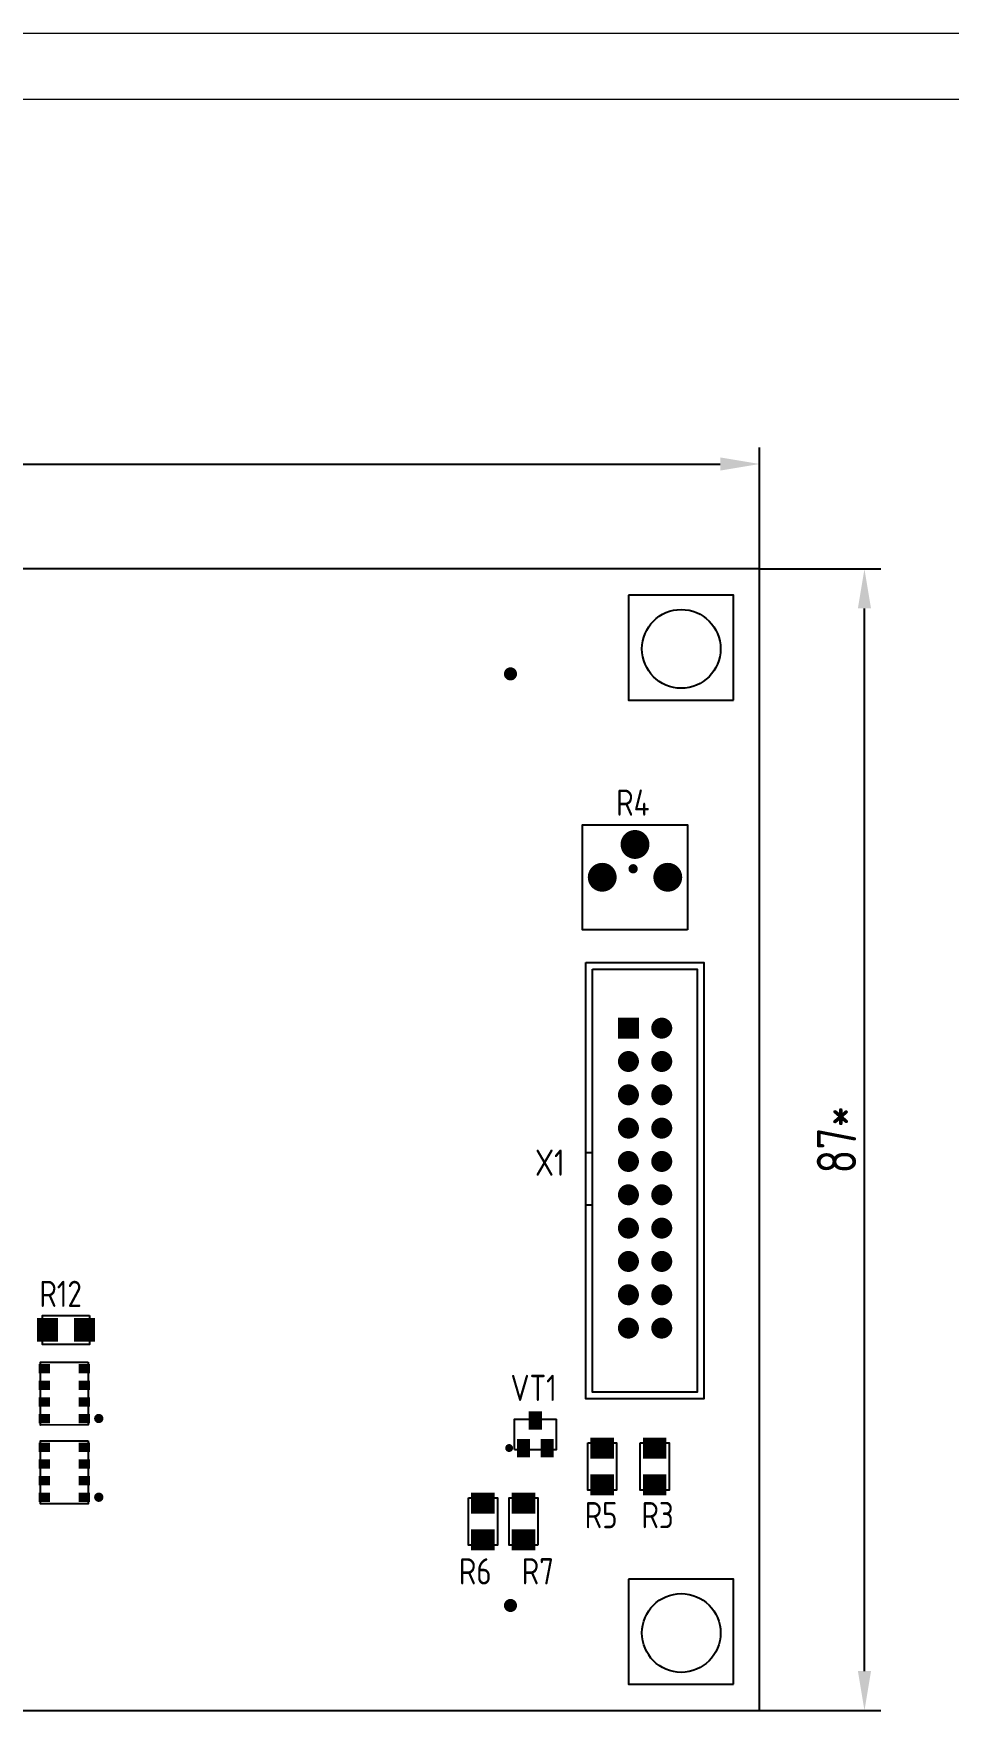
# Model space of a CAD drawing. Extents: x 24 to 880, y 1 to 306.
# Drawn here: x 158.6 to 228.4, y 177.1 to 304.9 of the extents above; entities that cross this region are included whole.
import ezdxf
from ezdxf.enums import TextEntityAlignment as Align

# ---------------------------------------------------------------- set-up
doc = ezdxf.new("R2010")
doc.units = 0
doc.header["$MEASUREMENT"] = 0
doc.layers.add('BOARD', color=7, linetype='Continuous')
doc.layers.add('TOP', color=7, linetype='Continuous')
doc.layers.add('РАЗМЕРЫ', color=3, linetype='Continuous', lineweight=0)
doc.layers.add('РАМКА', color=7, linetype='Continuous', lineweight=0)
doc.styles.add('ГОСТ 2.304', font='CS_Gost2304.shx')
doc.dimstyles.new('ГОСТ', dxfattribs={"dimscale": 0, "dimtxt": 3, "dimasz": 3, "dimexe": 1.25, "dimexo": 0, "dimtad": 1, "dimtoh": 1, "dimdec": 3, "dimtxsty": 'ГОСТ 2.304', "dimcen": 5, "dimadec": 3, "dimazin": 2, "dimtfac": 0.75, "dimtdec": 4, "dimtmove": 1, "dimatfit": 3, "dimfxl": 1, "dimtolj": 1, "dimarcsym": 0})

# ---------------------------------------------------------------- blocks, each defined once
blk = doc.blocks.new('РАМКА')
at = {"layer": 'РАМКА'}
for p, q in [((420, 297), (0, 297)), ((20, 292), (415, 292))]:
    blk.add_line(p, q, dxfattribs=at)
blk = doc.blocks.new('*D629')
at = {"layer": 'РАЗМЕРЫ', "color": 0, "lineweight": -2}
for p, q in [((213.97, 264.09), (223.22, 264.09)), ((221.97, 180.09), (221.97, 261.09)), ((213.97, 177.09), (223.22, 177.09))]:
    blk.add_line(p, q, dxfattribs=at)
at = {"layer": 'РАЗМЕРЫ', "color": 0}
for points in [[(222.47, 261.09), (221.47, 261.09), (221.97, 264.09)], [(221.47, 180.09), (222.47, 180.09), (221.97, 177.09)]]:
    blk.add_solid(points, dxfattribs=at)
at = {"layer": 'РАЗМЕРЫ', "color": 0, "linetype": 'Continuous', "insert": (219.84, 220.59), "char_height": 3, "attachment_point": 5, "rotation": 90, "style": 'ГОСТ 2.304'}
blk.add_mtext('\\A1;87*', dxfattribs=at)
blk = doc.blocks.new('*D631')
at = {"layer": 'РАЗМЕРЫ', "color": 0, "lineweight": -2}
for p, q in [((69.97, 261.59), (69.97, 273.34)), ((213.97, 260.59), (213.97, 273.34)), ((72.97, 272.09), (210.97, 272.09))]:
    blk.add_line(p, q, dxfattribs=at)
at = {"layer": 'РАЗМЕРЫ', "color": 0}
for points in [[(72.97, 272.59), (72.97, 271.59), (69.97, 272.09)], [(210.97, 271.59), (210.97, 272.59), (213.97, 272.09)]]:
    blk.add_solid(points, dxfattribs=at)
at = {"layer": 'РАЗМЕРЫ', "color": 0, "linetype": 'Continuous', "insert": (141.97, 274.22), "char_height": 3, "attachment_point": 5, "style": 'ГОСТ 2.304'}
blk.add_mtext('\\A1;144*', dxfattribs=at)

msp = doc.modelspace()

# ---------------------------------------------------------------- linework, layer by layer
at = {"layer": 'BOARD'}
msp.add_lwpolyline([(69.9689, 264.0945), (69.9689, 177.0945), (213.9689, 177.0945), (213.9689, 264.0945)], close=True, dxfattribs=at)
at = {"layer": 'TOP'}
for points in [[(211.9689, 254.0945), (211.9689, 262.0945), (203.9689, 262.0945)], [(203.9689, 262.0945), (203.9689, 254.0945), (211.9689, 254.0945)], [(201.2189, 219.5945), (200.7189, 219.5945)], [(201.2189, 215.5945), (200.7189, 215.5945)], [(195.2689, 196.9945), (198.4689, 196.9945), (198.4689, 199.2945)], [(195.2689, 196.9945), (195.2689, 199.2945), (198.4689, 199.2945)], [(211.9689, 179.0945), (211.9689, 187.0945), (203.9689, 187.0945)], [(203.9689, 187.0945), (203.9689, 179.0945), (211.9689, 179.0945)]]:
    msp.add_lwpolyline(points, dxfattribs=at)
at = {"layer": 'TOP', "const_width": 0.1}
for points in [[(194.5219, 256.0945, 1), (195.4219, 256.0945, 1)], [(203.4189, 243.0945, 1), (205.5189, 243.0945, 1)], [(200.9189, 240.5945, 1), (203.0189, 240.5945, 1)], [(204.3259, 240.9365, 1), (204.3259, 241.5445, 1)], [(205.9189, 240.5945, 1), (208.0189, 240.5945, 1)], [(205.7589, 229.0945, 1), (207.2589, 229.0945, 1)], [(203.2189, 226.5545, 1), (204.7189, 226.5545, 1)], [(205.7589, 226.5545, 1), (207.2589, 226.5545, 1)], [(203.2189, 224.0145, 1), (204.7189, 224.0145, 1)], [(205.7589, 224.0145, 1), (207.2589, 224.0145, 1)], [(203.2189, 221.4745, 1), (204.7189, 221.4745, 1)], [(205.7589, 221.4745, 1), (207.2589, 221.4745, 1)], [(203.2189, 218.9345, 1), (204.7189, 218.9345, 1)], [(205.7589, 218.9345, 1), (207.2589, 218.9345, 1)], [(203.2189, 216.3945, 1), (204.7189, 216.3945, 1)], [(205.7589, 216.3945, 1), (207.2589, 216.3945, 1)], [(203.2189, 213.8545, 1), (204.7189, 213.8545, 1)], [(205.7589, 213.8545, 1), (207.2589, 213.8545, 1)], [(203.2189, 211.3145, 1), (204.7189, 211.3145, 1)], [(205.7589, 211.3145, 1), (207.2589, 211.3145, 1)], [(203.2189, 208.7745, 1), (204.7189, 208.7745, 1)], [(205.7589, 208.7745, 1), (207.2589, 208.7745, 1)], [(203.2189, 206.2345, 1), (204.7189, 206.2345, 1)], [(205.7589, 206.2345, 1), (207.2589, 206.2345, 1)], [(163.5689, 199.0405, 1), (163.5689, 199.6485, 1)], [(194.8689, 196.8445, 1), (194.8689, 197.3445, 1)], [(163.5689, 193.0405, 1), (163.5689, 193.6485, 1)], [(194.5219, 185.0945, 1), (195.4219, 185.0945, 1)]]:
    msp.add_lwpolyline(points, format="xyb", close=True, dxfattribs=at)
for points in [[(194.5719, 256.3005), (194.5719, 255.8885)], [(194.6719, 256.4295), (194.6719, 255.7595)], [(194.7719, 256.4975), (194.7719, 255.6915)], [(194.8719, 256.5325), (194.8719, 255.6565)], [(194.9719, 256.5445), (194.9719, 255.6445)], [(195.0719, 256.5325), (195.0719, 255.6565)], [(195.1719, 256.4975), (195.1719, 255.6915)], [(195.2719, 256.4295), (195.2719, 255.7595)], [(195.3719, 256.3005), (195.3719, 255.8885)], [(204.0719, 244.0665), (204.0719, 242.1225)], [(204.1719, 244.1015), (204.1719, 242.0875)], [(204.2719, 244.1255), (204.2719, 242.0635)], [(204.3719, 244.1395), (204.3719, 242.0495)], [(204.4719, 244.1435), (204.4719, 242.0455)], [(204.5719, 244.1385), (204.5719, 242.0505)], [(204.6719, 244.1245), (204.6719, 242.0645)], [(204.7719, 244.0995), (204.7719, 242.0895)], [(204.8719, 244.0635), (204.8719, 242.1255)], [(203.4719, 243.4235), (203.4719, 242.7655)], [(203.5719, 243.6395), (203.5719, 242.5495)], [(203.6719, 243.7775), (203.6719, 242.4115)], [(203.7719, 243.8795), (203.7719, 242.3095)], [(203.8719, 243.9575), (203.8719, 242.2315)], [(203.9719, 244.0185), (203.9719, 242.1705)], [(204.9719, 244.0155), (204.9719, 242.1735)], [(205.0719, 243.9535), (205.0719, 242.2355)], [(205.1719, 243.8735), (205.1719, 242.3155)], [(205.2719, 243.7705), (205.2719, 242.4185)], [(205.3719, 243.6295), (205.3719, 242.5595)], [(205.4719, 243.4045), (205.4719, 242.7845)], [(201.4719, 241.5185), (201.4719, 239.6705)], [(201.5719, 241.5665), (201.5719, 239.6225)], [(201.6719, 241.6015), (201.6719, 239.5875)], [(201.7719, 241.6255), (201.7719, 239.5635)], [(201.8719, 241.6395), (201.8719, 239.5495)], [(201.9719, 241.6435), (201.9719, 239.5455)], [(202.0719, 241.6385), (202.0719, 239.5505)], [(202.1719, 241.6245), (202.1719, 239.5645)], [(202.2719, 241.5995), (202.2719, 239.5895)], [(202.3719, 241.5635), (202.3719, 239.6255)], [(202.4719, 241.5155), (202.4719, 239.6735)], [(204.2289, 241.5285), (204.2289, 240.9525)], [(204.3289, 241.5435), (204.3289, 240.9375)], [(204.4289, 241.5265), (204.4289, 240.9545)], [(206.4719, 241.5185), (206.4719, 239.6705)], [(206.5719, 241.5665), (206.5719, 239.6225)], [(206.6719, 241.6015), (206.6719, 239.5875)], [(206.7719, 241.6255), (206.7719, 239.5635)], [(206.8719, 241.6395), (206.8719, 239.5495)], [(206.9719, 241.6435), (206.9719, 239.5455)], [(207.0719, 241.6385), (207.0719, 239.5505)], [(207.1719, 241.6245), (207.1719, 239.5645)], [(207.2719, 241.5995), (207.2719, 239.5895)], [(207.3719, 241.5635), (207.3719, 239.6255)], [(207.4719, 241.5155), (207.4719, 239.6735)], [(200.9719, 240.9235), (200.9719, 240.2655)], [(201.0719, 241.1395), (201.0719, 240.0495)], [(201.1719, 241.2775), (201.1719, 239.9115)], [(201.2719, 241.3795), (201.2719, 239.8095)], [(201.3719, 241.4575), (201.3719, 239.7315)], [(202.5719, 241.4535), (202.5719, 239.7355)], [(202.6719, 241.3735), (202.6719, 239.8155)], [(202.7719, 241.2705), (202.7719, 239.9185)], [(202.8719, 241.1295), (202.8719, 240.0595)], [(202.9719, 240.9045), (202.9719, 240.2845)], [(204.0289, 241.3045), (204.0289, 241.1765)], [(204.1289, 241.4715), (204.1289, 241.0095)], [(204.5289, 241.4665), (204.5289, 241.0145)], [(204.6289, 241.2645), (204.6289, 241.2165)], [(205.9719, 240.9235), (205.9719, 240.2655)], [(206.0719, 241.1395), (206.0719, 240.0495)], [(206.1719, 241.2775), (206.1719, 239.9115)], [(206.2719, 241.3795), (206.2719, 239.8095)], [(206.3719, 241.4575), (206.3719, 239.7315)], [(207.5719, 241.4535), (207.5719, 239.7355)], [(207.6719, 241.3735), (207.6719, 239.8155)], [(207.7719, 241.2705), (207.7719, 239.9185)], [(207.8719, 241.1295), (207.8719, 240.0595)], [(207.9719, 240.9045), (207.9719, 240.2845)], [(203.2719, 229.8445), (203.2719, 228.3445)], [(203.3719, 229.8445), (203.3719, 228.3445)], [(203.4719, 229.8445), (203.4719, 228.3445)], [(203.5719, 229.8445), (203.5719, 228.3445)], [(203.6719, 229.8445), (203.6719, 228.3445)], [(203.7719, 229.8445), (203.7719, 228.3445)], [(203.8719, 229.8445), (203.8719, 228.3445)], [(203.9719, 229.8445), (203.9719, 228.3445)], [(204.0719, 229.8445), (204.0719, 228.3445)], [(204.1719, 229.8445), (204.1719, 228.3445)], [(204.2719, 229.8445), (204.2719, 228.3445)], [(204.3719, 229.8445), (204.3719, 228.3445)], [(204.4719, 229.8445), (204.4719, 228.3445)], [(204.5719, 229.8445), (204.5719, 228.3445)], [(204.6719, 229.8445), (204.6719, 228.3445)], [(205.7719, 229.2335), (205.7719, 228.9555)], [(205.8719, 229.4895), (205.8719, 228.6995)], [(205.9719, 229.6175), (205.9719, 228.5715)], [(206.0719, 229.7035), (206.0719, 228.4855)], [(206.1719, 229.7645), (206.1719, 228.4245)], [(206.2719, 229.8055), (206.2719, 228.3835)], [(206.3719, 229.8315), (206.3719, 228.3575)], [(206.4719, 229.8435), (206.4719, 228.3455)], [(206.5719, 229.8415), (206.5719, 228.3475)], [(206.6719, 229.8265), (206.6719, 228.3625)], [(206.7719, 229.7965), (206.7719, 228.3925)], [(206.8719, 229.7505), (206.8719, 228.4385)], [(206.9719, 229.6845), (206.9719, 228.5045)], [(207.0719, 229.5895), (207.0719, 228.5995)], [(207.1719, 229.4445), (207.1719, 228.7445)], [(203.2719, 226.8305), (203.2719, 226.2785)], [(203.3719, 227.0075), (203.3719, 226.1015)], [(203.4719, 227.1155), (203.4719, 225.9935)], [(203.5719, 227.1905), (203.5719, 225.9185)], [(203.6719, 227.2425), (203.6719, 225.8665)], [(203.7719, 227.2775), (203.7719, 225.8315)], [(203.8719, 227.2975), (203.8719, 225.8115)], [(203.9719, 227.3035), (203.9719, 225.8055)], [(204.0719, 227.2965), (204.0719, 225.8125)], [(204.1719, 227.2765), (204.1719, 225.8325)], [(204.2719, 227.2405), (204.2719, 225.8685)], [(204.3719, 227.1865), (204.3719, 225.9225)], [(204.4719, 227.1105), (204.4719, 225.9985)], [(204.5719, 226.9995), (204.5719, 226.1095)], [(204.6719, 226.8155), (204.6719, 226.2935)], [(205.7719, 226.6935), (205.7719, 226.4155)], [(205.8719, 226.9495), (205.8719, 226.1595)], [(205.9719, 227.0775), (205.9719, 226.0315)], [(206.0719, 227.1635), (206.0719, 225.9455)], [(206.1719, 227.2245), (206.1719, 225.8845)], [(206.2719, 227.2655), (206.2719, 225.8435)], [(206.3719, 227.2915), (206.3719, 225.8175)], [(206.4719, 227.3035), (206.4719, 225.8055)], [(206.5719, 227.3015), (206.5719, 225.8075)], [(206.6719, 227.2865), (206.6719, 225.8225)], [(206.7719, 227.2565), (206.7719, 225.8525)], [(206.8719, 227.2105), (206.8719, 225.8985)], [(206.9719, 227.1445), (206.9719, 225.9645)], [(207.0719, 227.0495), (207.0719, 226.0595)], [(207.1719, 226.9045), (207.1719, 226.2045)], [(203.2719, 224.2905), (203.2719, 223.7385)], [(203.3719, 224.4675), (203.3719, 223.5615)], [(203.4719, 224.5755), (203.4719, 223.4535)], [(203.5719, 224.6505), (203.5719, 223.3785)], [(203.6719, 224.7025), (203.6719, 223.3265)], [(203.7719, 224.7375), (203.7719, 223.2915)], [(203.8719, 224.7575), (203.8719, 223.2715)], [(203.9719, 224.7635), (203.9719, 223.2655)], [(204.0719, 224.7565), (204.0719, 223.2725)], [(204.1719, 224.7365), (204.1719, 223.2925)], [(204.2719, 224.7005), (204.2719, 223.3285)], [(204.3719, 224.6465), (204.3719, 223.3825)], [(204.4719, 224.5705), (204.4719, 223.4585)], [(204.5719, 224.4595), (204.5719, 223.5695)], [(204.6719, 224.2755), (204.6719, 223.7535)], [(205.7719, 224.1535), (205.7719, 223.8755)], [(205.8719, 224.4095), (205.8719, 223.6195)], [(205.9719, 224.5375), (205.9719, 223.4915)], [(206.0719, 224.6235), (206.0719, 223.4055)], [(206.1719, 224.6845), (206.1719, 223.3445)], [(206.2719, 224.7255), (206.2719, 223.3035)], [(206.3719, 224.7515), (206.3719, 223.2775)], [(206.4719, 224.7635), (206.4719, 223.2655)], [(206.5719, 224.7615), (206.5719, 223.2675)], [(206.6719, 224.7465), (206.6719, 223.2825)], [(206.7719, 224.7165), (206.7719, 223.3125)], [(206.8719, 224.6705), (206.8719, 223.3585)], [(206.9719, 224.6045), (206.9719, 223.4245)], [(207.0719, 224.5095), (207.0719, 223.5195)], [(207.1719, 224.3645), (207.1719, 223.6645)], [(203.2719, 221.7505), (203.2719, 221.1985)], [(203.3719, 221.9275), (203.3719, 221.0215)], [(203.4719, 222.0355), (203.4719, 220.9135)], [(203.5719, 222.1105), (203.5719, 220.8385)], [(203.6719, 222.1625), (203.6719, 220.7865)], [(203.7719, 222.1975), (203.7719, 220.7515)], [(203.8719, 222.2175), (203.8719, 220.7315)], [(203.9719, 222.2235), (203.9719, 220.7255)], [(204.0719, 222.2165), (204.0719, 220.7325)], [(204.1719, 222.1965), (204.1719, 220.7525)], [(204.2719, 222.1605), (204.2719, 220.7885)], [(204.3719, 222.1065), (204.3719, 220.8425)], [(204.4719, 222.0305), (204.4719, 220.9185)], [(204.5719, 221.9195), (204.5719, 221.0295)], [(204.6719, 221.7355), (204.6719, 221.2135)], [(205.7719, 221.6135), (205.7719, 221.3355)], [(205.8719, 221.8695), (205.8719, 221.0795)], [(205.9719, 221.9975), (205.9719, 220.9515)], [(206.0719, 222.0835), (206.0719, 220.8655)], [(206.1719, 222.1445), (206.1719, 220.8045)], [(206.2719, 222.1855), (206.2719, 220.7635)], [(206.3719, 222.2115), (206.3719, 220.7375)], [(206.4719, 222.2235), (206.4719, 220.7255)], [(206.5719, 222.2215), (206.5719, 220.7275)], [(206.6719, 222.2065), (206.6719, 220.7425)], [(206.7719, 222.1765), (206.7719, 220.7725)], [(206.8719, 222.1305), (206.8719, 220.8185)], [(206.9719, 222.0645), (206.9719, 220.8845)], [(207.0719, 221.9695), (207.0719, 220.9795)], [(207.1719, 221.8245), (207.1719, 221.1245)], [(203.2719, 219.2105), (203.2719, 218.6585)], [(203.3719, 219.3875), (203.3719, 218.4815)], [(203.4719, 219.4955), (203.4719, 218.3735)], [(203.5719, 219.5705), (203.5719, 218.2985)], [(203.6719, 219.6225), (203.6719, 218.2465)], [(203.7719, 219.6575), (203.7719, 218.2115)], [(203.8719, 219.6775), (203.8719, 218.1915)], [(203.9719, 219.6835), (203.9719, 218.1855)], [(204.0719, 219.6765), (204.0719, 218.1925)], [(204.1719, 219.6565), (204.1719, 218.2125)], [(204.2719, 219.6205), (204.2719, 218.2485)], [(204.3719, 219.5665), (204.3719, 218.3025)], [(204.4719, 219.4905), (204.4719, 218.3785)], [(204.5719, 219.3795), (204.5719, 218.4895)], [(204.6719, 219.1955), (204.6719, 218.6735)], [(205.7719, 219.0735), (205.7719, 218.7955)], [(205.8719, 219.3295), (205.8719, 218.5395)], [(205.9719, 219.4575), (205.9719, 218.4115)], [(206.0719, 219.5435), (206.0719, 218.3255)], [(206.1719, 219.6045), (206.1719, 218.2645)], [(206.2719, 219.6455), (206.2719, 218.2235)], [(206.3719, 219.6715), (206.3719, 218.1975)], [(206.4719, 219.6835), (206.4719, 218.1855)], [(206.5719, 219.6815), (206.5719, 218.1875)], [(206.6719, 219.6665), (206.6719, 218.2025)], [(206.7719, 219.6365), (206.7719, 218.2325)], [(206.8719, 219.5905), (206.8719, 218.2785)], [(206.9719, 219.5245), (206.9719, 218.3445)], [(207.0719, 219.4295), (207.0719, 218.4395)], [(207.1719, 219.2845), (207.1719, 218.5845)], [(203.2719, 216.6705), (203.2719, 216.1185)], [(203.3719, 216.8475), (203.3719, 215.9415)], [(203.4719, 216.9555), (203.4719, 215.8335)], [(203.5719, 217.0305), (203.5719, 215.7585)], [(203.6719, 217.0825), (203.6719, 215.7065)], [(203.7719, 217.1175), (203.7719, 215.6715)], [(203.8719, 217.1375), (203.8719, 215.6515)], [(203.9719, 217.1435), (203.9719, 215.6455)], [(204.0719, 217.1365), (204.0719, 215.6525)], [(204.1719, 217.1165), (204.1719, 215.6725)], [(204.2719, 217.0805), (204.2719, 215.7085)], [(204.3719, 217.0265), (204.3719, 215.7625)], [(204.4719, 216.9505), (204.4719, 215.8385)], [(204.5719, 216.8395), (204.5719, 215.9495)], [(204.6719, 216.6555), (204.6719, 216.1335)], [(205.7719, 216.5335), (205.7719, 216.2555)], [(205.8719, 216.7895), (205.8719, 215.9995)], [(205.9719, 216.9175), (205.9719, 215.8715)], [(206.0719, 217.0035), (206.0719, 215.7855)], [(206.1719, 217.0645), (206.1719, 215.7245)], [(206.2719, 217.1055), (206.2719, 215.6835)], [(206.3719, 217.1315), (206.3719, 215.6575)], [(206.4719, 217.1435), (206.4719, 215.6455)], [(206.5719, 217.1415), (206.5719, 215.6475)], [(206.6719, 217.1265), (206.6719, 215.6625)], [(206.7719, 217.0965), (206.7719, 215.6925)], [(206.8719, 217.0505), (206.8719, 215.7385)], [(206.9719, 216.9845), (206.9719, 215.8045)], [(207.0719, 216.8895), (207.0719, 215.8995)], [(207.1719, 216.7445), (207.1719, 216.0445)], [(203.2719, 214.1305), (203.2719, 213.5785)], [(203.3719, 214.3075), (203.3719, 213.4015)], [(203.4719, 214.4155), (203.4719, 213.2935)], [(203.5719, 214.4905), (203.5719, 213.2185)], [(203.6719, 214.5425), (203.6719, 213.1665)], [(203.7719, 214.5775), (203.7719, 213.1315)], [(203.8719, 214.5975), (203.8719, 213.1115)], [(203.9719, 214.6035), (203.9719, 213.1055)], [(204.0719, 214.5965), (204.0719, 213.1125)], [(204.1719, 214.5765), (204.1719, 213.1325)], [(204.2719, 214.5405), (204.2719, 213.1685)], [(204.3719, 214.4865), (204.3719, 213.2225)], [(204.4719, 214.4105), (204.4719, 213.2985)], [(204.5719, 214.2995), (204.5719, 213.4095)], [(204.6719, 214.1155), (204.6719, 213.5935)], [(205.7719, 213.9935), (205.7719, 213.7155)], [(205.8719, 214.2495), (205.8719, 213.4595)], [(205.9719, 214.3775), (205.9719, 213.3315)], [(206.0719, 214.4635), (206.0719, 213.2455)], [(206.1719, 214.5245), (206.1719, 213.1845)], [(206.2719, 214.5655), (206.2719, 213.1435)], [(206.3719, 214.5915), (206.3719, 213.1175)], [(206.4719, 214.6035), (206.4719, 213.1055)], [(206.5719, 214.6015), (206.5719, 213.1075)], [(206.6719, 214.5865), (206.6719, 213.1225)], [(206.7719, 214.5565), (206.7719, 213.1525)], [(206.8719, 214.5105), (206.8719, 213.1985)], [(206.9719, 214.4445), (206.9719, 213.2645)], [(207.0719, 214.3495), (207.0719, 213.3595)], [(207.1719, 214.2045), (207.1719, 213.5045)], [(203.2719, 211.5905), (203.2719, 211.0385)], [(203.3719, 211.7675), (203.3719, 210.8615)], [(203.4719, 211.8755), (203.4719, 210.7535)], [(203.5719, 211.9505), (203.5719, 210.6785)], [(203.6719, 212.0025), (203.6719, 210.6265)], [(203.7719, 212.0375), (203.7719, 210.5915)], [(203.8719, 212.0575), (203.8719, 210.5715)], [(203.9719, 212.0635), (203.9719, 210.5655)], [(204.0719, 212.0565), (204.0719, 210.5725)], [(204.1719, 212.0365), (204.1719, 210.5925)], [(204.2719, 212.0005), (204.2719, 210.6285)], [(204.3719, 211.9465), (204.3719, 210.6825)], [(204.4719, 211.8705), (204.4719, 210.7585)], [(204.5719, 211.7595), (204.5719, 210.8695)], [(204.6719, 211.5755), (204.6719, 211.0535)], [(205.7719, 211.4535), (205.7719, 211.1755)], [(205.8719, 211.7095), (205.8719, 210.9195)], [(205.9719, 211.8375), (205.9719, 210.7915)], [(206.0719, 211.9235), (206.0719, 210.7055)], [(206.1719, 211.9845), (206.1719, 210.6445)], [(206.2719, 212.0255), (206.2719, 210.6035)], [(206.3719, 212.0515), (206.3719, 210.5775)], [(206.4719, 212.0635), (206.4719, 210.5655)], [(206.5719, 212.0615), (206.5719, 210.5675)], [(206.6719, 212.0465), (206.6719, 210.5825)], [(206.7719, 212.0165), (206.7719, 210.6125)], [(206.8719, 211.9705), (206.8719, 210.6585)], [(206.9719, 211.9045), (206.9719, 210.7245)], [(207.0719, 211.8095), (207.0719, 210.8195)], [(207.1719, 211.6645), (207.1719, 210.9645)], [(203.2719, 209.0505), (203.2719, 208.4985)], [(203.3719, 209.2275), (203.3719, 208.3215)], [(203.4719, 209.3355), (203.4719, 208.2135)], [(203.5719, 209.4105), (203.5719, 208.1385)], [(203.6719, 209.4625), (203.6719, 208.0865)], [(203.7719, 209.4975), (203.7719, 208.0515)], [(203.8719, 209.5175), (203.8719, 208.0315)], [(203.9719, 209.5235), (203.9719, 208.0255)], [(204.0719, 209.5165), (204.0719, 208.0325)], [(204.1719, 209.4965), (204.1719, 208.0525)], [(204.2719, 209.4605), (204.2719, 208.0885)], [(204.3719, 209.4065), (204.3719, 208.1425)], [(204.4719, 209.3305), (204.4719, 208.2185)], [(204.5719, 209.2195), (204.5719, 208.3295)], [(204.6719, 209.0355), (204.6719, 208.5135)], [(205.7719, 208.9135), (205.7719, 208.6355)], [(205.8719, 209.1695), (205.8719, 208.3795)], [(205.9719, 209.2975), (205.9719, 208.2515)], [(206.0719, 209.3835), (206.0719, 208.1655)], [(206.1719, 209.4445), (206.1719, 208.1045)], [(206.2719, 209.4855), (206.2719, 208.0635)], [(206.3719, 209.5115), (206.3719, 208.0375)], [(206.4719, 209.5235), (206.4719, 208.0255)], [(206.5719, 209.5215), (206.5719, 208.0275)], [(206.6719, 209.5065), (206.6719, 208.0425)], [(206.7719, 209.4765), (206.7719, 208.0725)], [(206.8719, 209.4305), (206.8719, 208.1185)], [(206.9719, 209.3645), (206.9719, 208.1845)], [(207.0719, 209.2695), (207.0719, 208.2795)], [(207.1719, 209.1245), (207.1719, 208.4245)], [(158.9719, 206.9445), (158.9719, 205.2445)], [(159.0719, 206.9445), (159.0719, 205.2445)], [(159.1719, 206.9445), (159.1719, 205.2445)], [(159.2719, 206.9445), (159.2719, 205.2445)], [(159.3719, 206.9445), (159.3719, 205.2445)], [(159.4719, 206.9445), (159.4719, 205.2445)], [(159.5719, 206.9445), (159.5719, 205.2445)], [(159.6719, 206.9445), (159.6719, 205.2445)], [(159.7719, 206.9445), (159.7719, 205.2445)], [(159.8719, 206.9445), (159.8719, 205.2445)], [(159.9719, 206.9445), (159.9719, 205.2445)], [(160.0719, 206.9445), (160.0719, 205.2445)], [(160.1719, 206.9445), (160.1719, 205.2445)], [(160.2719, 206.9445), (160.2719, 205.2445)], [(160.3719, 206.9445), (160.3719, 205.2445)], [(161.7719, 206.9445), (161.7719, 205.2445)], [(161.8719, 206.9445), (161.8719, 205.2445)], [(161.9719, 206.9445), (161.9719, 205.2445)], [(162.0719, 206.9445), (162.0719, 205.2445)], [(162.1719, 206.9445), (162.1719, 205.2445)], [(162.2719, 206.9445), (162.2719, 205.2445)], [(162.3719, 206.9445), (162.3719, 205.2445)], [(162.4719, 206.9445), (162.4719, 205.2445)], [(162.5719, 206.9445), (162.5719, 205.2445)], [(162.6719, 206.9445), (162.6719, 205.2445)], [(162.7719, 206.9445), (162.7719, 205.2445)], [(162.8719, 206.9445), (162.8719, 205.2445)], [(162.9719, 206.9445), (162.9719, 205.2445)], [(163.0719, 206.9445), (163.0719, 205.2445)], [(163.1719, 206.9445), (163.1719, 205.2445)], [(203.2719, 206.5105), (203.2719, 205.9585)], [(203.3719, 206.6875), (203.3719, 205.7815)], [(203.4719, 206.7955), (203.4719, 205.6735)], [(203.5719, 206.8705), (203.5719, 205.5985)], [(203.6719, 206.9225), (203.6719, 205.5465)], [(203.7719, 206.9575), (203.7719, 205.5115)], [(203.8719, 206.9775), (203.8719, 205.4915)], [(203.9719, 206.9835), (203.9719, 205.4855)], [(204.0719, 206.9765), (204.0719, 205.4925)], [(204.1719, 206.9565), (204.1719, 205.5125)], [(204.2719, 206.9205), (204.2719, 205.5485)], [(204.3719, 206.8665), (204.3719, 205.6025)], [(204.4719, 206.7905), (204.4719, 205.6785)], [(204.5719, 206.6795), (204.5719, 205.7895)], [(204.6719, 206.4955), (204.6719, 205.9735)], [(205.7719, 206.3735), (205.7719, 206.0955)], [(205.8719, 206.6295), (205.8719, 205.8395)], [(205.9719, 206.7575), (205.9719, 205.7115)], [(206.0719, 206.8435), (206.0719, 205.6255)], [(206.1719, 206.9045), (206.1719, 205.5645)], [(206.2719, 206.9455), (206.2719, 205.5235)], [(206.3719, 206.9715), (206.3719, 205.4975)], [(206.4719, 206.9835), (206.4719, 205.4855)], [(206.5719, 206.9815), (206.5719, 205.4875)], [(206.6719, 206.9665), (206.6719, 205.5025)], [(206.7719, 206.9365), (206.7719, 205.5325)], [(206.8719, 206.8905), (206.8719, 205.5785)], [(206.9719, 206.8245), (206.9719, 205.6445)], [(207.0719, 206.7295), (207.0719, 205.7395)], [(207.1719, 206.5845), (207.1719, 205.8845)], [(159.0719, 203.4595), (159.0719, 202.8495)], [(159.1719, 203.4595), (159.1719, 202.8495)], [(159.2719, 203.4595), (159.2719, 202.8495)], [(159.3719, 203.4595), (159.3719, 202.8495)], [(159.4719, 203.4595), (159.4719, 202.8495)], [(159.5719, 203.4595), (159.5719, 202.8495)], [(159.6719, 203.4595), (159.6719, 202.8495)], [(159.7719, 203.4595), (159.7719, 202.8495)], [(162.1719, 203.4595), (162.1719, 202.8495)], [(162.2719, 203.4595), (162.2719, 202.8495)], [(162.3719, 203.4595), (162.3719, 202.8495)], [(162.4719, 203.4595), (162.4719, 202.8495)], [(162.5719, 203.4595), (162.5719, 202.8495)], [(162.6719, 203.4595), (162.6719, 202.8495)], [(162.7719, 203.4595), (162.7719, 202.8495)], [(159.0719, 202.1895), (159.0719, 201.5795)], [(159.1719, 202.1895), (159.1719, 201.5795)], [(159.2719, 202.1895), (159.2719, 201.5795)], [(159.3719, 202.1895), (159.3719, 201.5795)], [(159.4719, 202.1895), (159.4719, 201.5795)], [(159.5719, 202.1895), (159.5719, 201.5795)], [(159.6719, 202.1895), (159.6719, 201.5795)], [(159.7719, 202.1895), (159.7719, 201.5795)], [(162.1719, 202.1895), (162.1719, 201.5795)], [(162.2719, 202.1895), (162.2719, 201.5795)], [(162.3719, 202.1895), (162.3719, 201.5795)], [(162.4719, 202.1895), (162.4719, 201.5795)], [(162.5719, 202.1895), (162.5719, 201.5795)], [(162.6719, 202.1895), (162.6719, 201.5795)], [(162.7719, 202.1895), (162.7719, 201.5795)], [(159.0719, 200.9195), (159.0719, 200.3095)], [(159.1719, 200.9195), (159.1719, 200.3095)], [(159.2719, 200.9195), (159.2719, 200.3095)], [(159.3719, 200.9195), (159.3719, 200.3095)], [(159.4719, 200.9195), (159.4719, 200.3095)], [(159.5719, 200.9195), (159.5719, 200.3095)], [(159.6719, 200.9195), (159.6719, 200.3095)], [(159.7719, 200.9195), (159.7719, 200.3095)], [(162.1719, 200.9195), (162.1719, 200.3095)], [(162.2719, 200.9195), (162.2719, 200.3095)], [(162.3719, 200.9195), (162.3719, 200.3095)], [(162.4719, 200.9195), (162.4719, 200.3095)], [(162.5719, 200.9195), (162.5719, 200.3095)], [(162.6719, 200.9195), (162.6719, 200.3095)], [(162.7719, 200.9195), (162.7719, 200.3095)], [(159.0719, 199.6495), (159.0719, 199.0395)], [(159.1719, 199.6495), (159.1719, 199.0395)], [(159.2719, 199.6495), (159.2719, 199.0395)], [(159.3719, 199.6495), (159.3719, 199.0395)], [(159.4719, 199.6495), (159.4719, 199.0395)], [(159.5719, 199.6495), (159.5719, 199.0395)], [(159.6719, 199.6495), (159.6719, 199.0395)], [(159.7719, 199.6495), (159.7719, 199.0395)], [(162.1719, 199.6495), (162.1719, 199.0395)], [(162.2719, 199.6495), (162.2719, 199.0395)], [(162.3719, 199.6495), (162.3719, 199.0395)], [(162.4719, 199.6495), (162.4719, 199.0395)], [(162.5719, 199.6495), (162.5719, 199.0395)], [(162.6719, 199.6495), (162.6719, 199.0395)], [(162.7719, 199.6495), (162.7719, 199.0395)], [(163.2719, 199.4085), (163.2719, 199.2805)], [(163.3719, 199.5755), (163.3719, 199.1135)], [(163.4719, 199.6325), (163.4719, 199.0565)], [(163.5719, 199.6475), (163.5719, 199.0415)], [(163.6719, 199.6305), (163.6719, 199.0585)], [(163.7719, 199.5705), (163.7719, 199.1185)], [(163.8719, 199.3685), (163.8719, 199.3205)], [(196.4719, 199.8445), (196.4719, 198.5445)], [(196.5719, 199.8445), (196.5719, 198.5445)], [(196.6719, 199.8445), (196.6719, 198.5445)], [(196.7719, 199.8445), (196.7719, 198.5445)], [(196.8719, 199.8445), (196.8719, 198.5445)], [(196.9719, 199.8445), (196.9719, 198.5445)], [(197.0719, 199.8445), (197.0719, 198.5445)], [(197.1719, 199.8445), (197.1719, 198.5445)], [(197.2719, 199.8445), (197.2719, 198.5445)], [(159.0719, 197.4595), (159.0719, 196.8495)], [(159.1719, 197.4595), (159.1719, 196.8495)], [(159.2719, 197.4595), (159.2719, 196.8495)], [(159.3719, 197.4595), (159.3719, 196.8495)], [(159.4719, 197.4595), (159.4719, 196.8495)], [(159.5719, 197.4595), (159.5719, 196.8495)], [(159.6719, 197.4595), (159.6719, 196.8495)], [(159.7719, 197.4595), (159.7719, 196.8495)], [(162.1719, 197.4595), (162.1719, 196.8495)], [(162.2719, 197.4595), (162.2719, 196.8495)], [(162.3719, 197.4595), (162.3719, 196.8495)], [(162.4719, 197.4595), (162.4719, 196.8495)], [(162.5719, 197.4595), (162.5719, 196.8495)], [(162.6719, 197.4595), (162.6719, 196.8495)], [(162.7719, 197.4595), (162.7719, 196.8495)], [(194.6719, 197.2475), (194.6719, 196.9415)], [(194.7719, 197.3245), (194.7719, 196.8645)], [(194.8719, 197.3435), (194.8719, 196.8455)], [(194.9719, 197.3215), (194.9719, 196.8675)], [(195.0719, 197.2395), (195.0719, 196.9495)], [(195.5719, 197.7445), (195.5719, 196.4445)], [(195.6719, 197.7445), (195.6719, 196.4445)], [(195.7719, 197.7445), (195.7719, 196.4445)], [(195.8719, 197.7445), (195.8719, 196.4445)], [(195.9719, 197.7445), (195.9719, 196.4445)], [(196.0719, 197.7445), (196.0719, 196.4445)], [(196.1719, 197.7445), (196.1719, 196.4445)], [(196.2719, 197.7445), (196.2719, 196.4445)], [(196.3719, 197.7445), (196.3719, 196.4445)], [(197.3719, 197.7445), (197.3719, 196.4445)], [(197.4719, 197.7445), (197.4719, 196.4445)], [(197.5719, 197.7445), (197.5719, 196.4445)], [(197.6719, 197.7445), (197.6719, 196.4445)], [(197.7719, 197.7445), (197.7719, 196.4445)], [(197.8719, 197.7445), (197.8719, 196.4445)], [(197.9719, 197.7445), (197.9719, 196.4445)], [(198.0719, 197.7445), (198.0719, 196.4445)], [(198.1719, 197.7445), (198.1719, 196.4445)], [(201.1719, 197.8445), (201.1719, 196.3445)], [(201.2719, 197.8445), (201.2719, 196.3445)], [(201.3719, 197.8445), (201.3719, 196.3445)], [(201.4719, 197.8445), (201.4719, 196.3445)], [(201.5719, 197.8445), (201.5719, 196.3445)], [(201.6719, 197.8445), (201.6719, 196.3445)], [(201.7719, 197.8445), (201.7719, 196.3445)], [(201.8719, 197.8445), (201.8719, 196.3445)], [(201.9719, 197.8445), (201.9719, 196.3445)], [(202.0719, 197.8445), (202.0719, 196.3445)], [(202.1719, 197.8445), (202.1719, 196.3445)], [(202.2719, 197.8445), (202.2719, 196.3445)], [(202.3719, 197.8445), (202.3719, 196.3445)], [(202.4719, 197.8445), (202.4719, 196.3445)], [(202.5719, 197.8445), (202.5719, 196.3445)], [(202.6719, 197.8445), (202.6719, 196.3445)], [(202.7719, 197.8445), (202.7719, 196.3445)], [(205.1719, 197.8445), (205.1719, 196.3445)], [(205.2719, 197.8445), (205.2719, 196.3445)], [(205.3719, 197.8445), (205.3719, 196.3445)], [(205.4719, 197.8445), (205.4719, 196.3445)], [(205.5719, 197.8445), (205.5719, 196.3445)], [(205.6719, 197.8445), (205.6719, 196.3445)], [(205.7719, 197.8445), (205.7719, 196.3445)], [(205.8719, 197.8445), (205.8719, 196.3445)], [(205.9719, 197.8445), (205.9719, 196.3445)], [(206.0719, 197.8445), (206.0719, 196.3445)], [(206.1719, 197.8445), (206.1719, 196.3445)], [(206.2719, 197.8445), (206.2719, 196.3445)], [(206.3719, 197.8445), (206.3719, 196.3445)], [(206.4719, 197.8445), (206.4719, 196.3445)], [(206.5719, 197.8445), (206.5719, 196.3445)], [(206.6719, 197.8445), (206.6719, 196.3445)], [(206.7719, 197.8445), (206.7719, 196.3445)], [(159.0719, 196.1895), (159.0719, 195.5795)], [(159.1719, 196.1895), (159.1719, 195.5795)], [(159.2719, 196.1895), (159.2719, 195.5795)], [(159.3719, 196.1895), (159.3719, 195.5795)], [(159.4719, 196.1895), (159.4719, 195.5795)], [(159.5719, 196.1895), (159.5719, 195.5795)], [(159.6719, 196.1895), (159.6719, 195.5795)], [(159.7719, 196.1895), (159.7719, 195.5795)], [(162.1719, 196.1895), (162.1719, 195.5795)], [(162.2719, 196.1895), (162.2719, 195.5795)], [(162.3719, 196.1895), (162.3719, 195.5795)], [(162.4719, 196.1895), (162.4719, 195.5795)], [(162.5719, 196.1895), (162.5719, 195.5795)], [(162.6719, 196.1895), (162.6719, 195.5795)], [(162.7719, 196.1895), (162.7719, 195.5795)], [(159.0719, 194.9195), (159.0719, 194.3095)], [(159.1719, 194.9195), (159.1719, 194.3095)], [(159.2719, 194.9195), (159.2719, 194.3095)], [(159.3719, 194.9195), (159.3719, 194.3095)], [(159.4719, 194.9195), (159.4719, 194.3095)], [(159.5719, 194.9195), (159.5719, 194.3095)], [(159.6719, 194.9195), (159.6719, 194.3095)], [(159.7719, 194.9195), (159.7719, 194.3095)], [(162.1719, 194.9195), (162.1719, 194.3095)], [(162.2719, 194.9195), (162.2719, 194.3095)], [(162.3719, 194.9195), (162.3719, 194.3095)], [(162.4719, 194.9195), (162.4719, 194.3095)], [(162.5719, 194.9195), (162.5719, 194.3095)], [(162.6719, 194.9195), (162.6719, 194.3095)], [(162.7719, 194.9195), (162.7719, 194.3095)], [(201.1719, 195.0445), (201.1719, 193.5445)], [(201.2719, 195.0445), (201.2719, 193.5445)], [(201.3719, 195.0445), (201.3719, 193.5445)], [(201.4719, 195.0445), (201.4719, 193.5445)], [(201.5719, 195.0445), (201.5719, 193.5445)], [(201.6719, 195.0445), (201.6719, 193.5445)], [(201.7719, 195.0445), (201.7719, 193.5445)], [(201.8719, 195.0445), (201.8719, 193.5445)], [(201.9719, 195.0445), (201.9719, 193.5445)], [(202.0719, 195.0445), (202.0719, 193.5445)], [(202.1719, 195.0445), (202.1719, 193.5445)], [(202.2719, 195.0445), (202.2719, 193.5445)], [(202.3719, 195.0445), (202.3719, 193.5445)], [(202.4719, 195.0445), (202.4719, 193.5445)], [(202.5719, 195.0445), (202.5719, 193.5445)], [(202.6719, 195.0445), (202.6719, 193.5445)], [(202.7719, 195.0445), (202.7719, 193.5445)], [(205.1719, 195.0445), (205.1719, 193.5445)], [(205.2719, 195.0445), (205.2719, 193.5445)], [(205.3719, 195.0445), (205.3719, 193.5445)], [(205.4719, 195.0445), (205.4719, 193.5445)], [(205.5719, 195.0445), (205.5719, 193.5445)], [(205.6719, 195.0445), (205.6719, 193.5445)], [(205.7719, 195.0445), (205.7719, 193.5445)], [(205.8719, 195.0445), (205.8719, 193.5445)], [(205.9719, 195.0445), (205.9719, 193.5445)], [(206.0719, 195.0445), (206.0719, 193.5445)], [(206.1719, 195.0445), (206.1719, 193.5445)], [(206.2719, 195.0445), (206.2719, 193.5445)], [(206.3719, 195.0445), (206.3719, 193.5445)], [(206.4719, 195.0445), (206.4719, 193.5445)], [(206.5719, 195.0445), (206.5719, 193.5445)], [(206.6719, 195.0445), (206.6719, 193.5445)], [(206.7719, 195.0445), (206.7719, 193.5445)], [(159.0719, 193.6495), (159.0719, 193.0395)], [(159.1719, 193.6495), (159.1719, 193.0395)], [(159.2719, 193.6495), (159.2719, 193.0395)], [(159.3719, 193.6495), (159.3719, 193.0395)], [(159.4719, 193.6495), (159.4719, 193.0395)], [(159.5719, 193.6495), (159.5719, 193.0395)], [(159.6719, 193.6495), (159.6719, 193.0395)], [(159.7719, 193.6495), (159.7719, 193.0395)], [(162.1719, 193.6495), (162.1719, 193.0395)], [(162.2719, 193.6495), (162.2719, 193.0395)], [(162.3719, 193.6495), (162.3719, 193.0395)], [(162.4719, 193.6495), (162.4719, 193.0395)], [(162.5719, 193.6495), (162.5719, 193.0395)], [(162.6719, 193.6495), (162.6719, 193.0395)], [(162.7719, 193.6495), (162.7719, 193.0395)], [(163.2719, 193.4085), (163.2719, 193.2805)], [(163.3719, 193.5755), (163.3719, 193.1135)], [(163.4719, 193.6325), (163.4719, 193.0565)], [(163.5719, 193.6475), (163.5719, 193.0415)], [(163.6719, 193.6305), (163.6719, 193.0585)], [(163.7719, 193.5705), (163.7719, 193.1185)], [(163.8719, 193.3685), (163.8719, 193.3205)], [(192.0719, 193.6445), (192.0719, 192.1445)], [(192.1719, 193.6445), (192.1719, 192.1445)], [(192.2719, 193.6445), (192.2719, 192.1445)], [(192.3719, 193.6445), (192.3719, 192.1445)], [(192.4719, 193.6445), (192.4719, 192.1445)], [(192.5719, 193.6445), (192.5719, 192.1445)], [(192.6719, 193.6445), (192.6719, 192.1445)], [(192.7719, 193.6445), (192.7719, 192.1445)], [(192.8719, 193.6445), (192.8719, 192.1445)], [(192.9719, 193.6445), (192.9719, 192.1445)], [(193.0719, 193.6445), (193.0719, 192.1445)], [(193.1719, 193.6445), (193.1719, 192.1445)], [(193.2719, 193.6445), (193.2719, 192.1445)], [(193.3719, 193.6445), (193.3719, 192.1445)], [(193.4719, 193.6445), (193.4719, 192.1445)], [(193.5719, 193.6445), (193.5719, 192.1445)], [(193.6719, 193.6445), (193.6719, 192.1445)], [(195.1719, 193.6445), (195.1719, 192.1445)], [(195.2719, 193.6445), (195.2719, 192.1445)], [(195.3719, 193.6445), (195.3719, 192.1445)], [(195.4719, 193.6445), (195.4719, 192.1445)], [(195.5719, 193.6445), (195.5719, 192.1445)], [(195.6719, 193.6445), (195.6719, 192.1445)], [(195.7719, 193.6445), (195.7719, 192.1445)], [(195.8719, 193.6445), (195.8719, 192.1445)], [(195.9719, 193.6445), (195.9719, 192.1445)], [(196.0719, 193.6445), (196.0719, 192.1445)], [(196.1719, 193.6445), (196.1719, 192.1445)], [(196.2719, 193.6445), (196.2719, 192.1445)], [(196.3719, 193.6445), (196.3719, 192.1445)], [(196.4719, 193.6445), (196.4719, 192.1445)], [(196.5719, 193.6445), (196.5719, 192.1445)], [(196.6719, 193.6445), (196.6719, 192.1445)], [(196.7719, 193.6445), (196.7719, 192.1445)], [(192.0719, 190.8445), (192.0719, 189.3445)], [(192.1719, 190.8445), (192.1719, 189.3445)], [(192.2719, 190.8445), (192.2719, 189.3445)], [(192.3719, 190.8445), (192.3719, 189.3445)], [(192.4719, 190.8445), (192.4719, 189.3445)], [(192.5719, 190.8445), (192.5719, 189.3445)], [(192.6719, 190.8445), (192.6719, 189.3445)], [(192.7719, 190.8445), (192.7719, 189.3445)], [(192.8719, 190.8445), (192.8719, 189.3445)], [(192.9719, 190.8445), (192.9719, 189.3445)], [(193.0719, 190.8445), (193.0719, 189.3445)], [(193.1719, 190.8445), (193.1719, 189.3445)], [(193.2719, 190.8445), (193.2719, 189.3445)], [(193.3719, 190.8445), (193.3719, 189.3445)], [(193.4719, 190.8445), (193.4719, 189.3445)], [(193.5719, 190.8445), (193.5719, 189.3445)], [(193.6719, 190.8445), (193.6719, 189.3445)], [(195.1719, 190.8445), (195.1719, 189.3445)], [(195.2719, 190.8445), (195.2719, 189.3445)], [(195.3719, 190.8445), (195.3719, 189.3445)], [(195.4719, 190.8445), (195.4719, 189.3445)], [(195.5719, 190.8445), (195.5719, 189.3445)], [(195.6719, 190.8445), (195.6719, 189.3445)], [(195.7719, 190.8445), (195.7719, 189.3445)], [(195.8719, 190.8445), (195.8719, 189.3445)], [(195.9719, 190.8445), (195.9719, 189.3445)], [(196.0719, 190.8445), (196.0719, 189.3445)], [(196.1719, 190.8445), (196.1719, 189.3445)], [(196.2719, 190.8445), (196.2719, 189.3445)], [(196.3719, 190.8445), (196.3719, 189.3445)], [(196.4719, 190.8445), (196.4719, 189.3445)], [(196.5719, 190.8445), (196.5719, 189.3445)], [(196.6719, 190.8445), (196.6719, 189.3445)], [(196.7719, 190.8445), (196.7719, 189.3445)], [(194.5719, 185.3005), (194.5719, 184.8885)], [(194.6719, 185.4295), (194.6719, 184.7595)], [(194.7719, 185.4975), (194.7719, 184.6915)], [(194.8719, 185.5325), (194.8719, 184.6565)], [(194.9719, 185.5445), (194.9719, 184.6445)], [(195.0719, 185.5325), (195.0719, 184.6565)], [(195.1719, 185.4975), (195.1719, 184.6915)], [(195.2719, 185.4295), (195.2719, 184.7595)], [(195.3719, 185.3005), (195.3719, 184.8885)]]:
    msp.add_lwpolyline(points, dxfattribs=at)
at = {"layer": 'TOP'}
for points in [[(208.4689, 236.5945), (200.4689, 236.5945), (200.4689, 244.5945), (208.4689, 244.5945)], [(200.7189, 234.0945), (209.7189, 234.0945), (209.7189, 200.8445), (200.7189, 200.8445)], [(201.2189, 233.5945), (209.2189, 233.5945), (209.2189, 201.3445), (201.2189, 201.3445)], [(162.8689, 207.1945), (162.8689, 204.9945), (159.2689, 204.9945), (159.2689, 207.1945)], [(162.7689, 203.6445), (162.7689, 198.8545), (159.1189, 198.8445), (159.1189, 203.6445)], [(162.7689, 197.6445), (162.7689, 192.8545), (159.1189, 192.8445), (159.1189, 197.6445)], [(200.8689, 197.4945), (203.0689, 197.4945), (203.0689, 193.8945), (200.8689, 193.8945)], [(204.8689, 197.4945), (207.0689, 197.4945), (207.0689, 193.8945), (204.8689, 193.8945)], [(191.7719, 193.2945), (193.9719, 193.2945), (193.9719, 189.6945), (191.7719, 189.6945)], [(197.0689, 189.6945), (194.8689, 189.6945), (194.8689, 193.2945), (197.0689, 193.2945)]]:
    msp.add_lwpolyline(points, close=True, dxfattribs=at)
at = {"layer": 'TOP', "const_width": 0.1}
for points in [[(203.2189, 229.8445), (204.7189, 229.8445), (204.7189, 228.3445), (203.2189, 228.3445)], [(158.9189, 206.9445), (160.4189, 206.9445), (160.4189, 205.2445), (158.9189, 205.2445)], [(161.7189, 206.9445), (163.2189, 206.9445), (163.2189, 205.2445), (161.7189, 205.2445)], [(159.0439, 203.4595), (159.7939, 203.4595), (159.7939, 202.8495), (159.0439, 202.8495)], [(162.0939, 203.4595), (162.8439, 203.4595), (162.8439, 202.8495), (162.0939, 202.8495)], [(159.0439, 202.1895), (159.7939, 202.1895), (159.7939, 201.5795), (159.0439, 201.5795)], [(162.0939, 202.1895), (162.8439, 202.1895), (162.8439, 201.5795), (162.0939, 201.5795)], [(159.0439, 200.9195), (159.7939, 200.9195), (159.7939, 200.3095), (159.0439, 200.3095)], [(162.0939, 200.9195), (162.8439, 200.9195), (162.8439, 200.3095), (162.0939, 200.3095)], [(159.0439, 199.6495), (159.7939, 199.6495), (159.7939, 199.0395), (159.0439, 199.0395)], [(162.0939, 199.6495), (162.8439, 199.6495), (162.8439, 199.0395), (162.0939, 199.0395)], [(196.4189, 199.8445), (197.3189, 199.8445), (197.3189, 198.5445), (196.4189, 198.5445)], [(159.0439, 197.4595), (159.7939, 197.4595), (159.7939, 196.8495), (159.0439, 196.8495)], [(162.0939, 197.4595), (162.8439, 197.4595), (162.8439, 196.8495), (162.0939, 196.8495)], [(195.5189, 197.7445), (196.4189, 197.7445), (196.4189, 196.4445), (195.5189, 196.4445)], [(197.3189, 197.7445), (198.2189, 197.7445), (198.2189, 196.4445), (197.3189, 196.4445)], [(201.1189, 197.8445), (202.8189, 197.8445), (202.8189, 196.3445), (201.1189, 196.3445)], [(205.1189, 197.8445), (206.8189, 197.8445), (206.8189, 196.3445), (205.1189, 196.3445)], [(159.0439, 196.1895), (159.7939, 196.1895), (159.7939, 195.5795), (159.0439, 195.5795)], [(162.0939, 196.1895), (162.8439, 196.1895), (162.8439, 195.5795), (162.0939, 195.5795)], [(159.0439, 194.9195), (159.7939, 194.9195), (159.7939, 194.3095), (159.0439, 194.3095)], [(162.0939, 194.9195), (162.8439, 194.9195), (162.8439, 194.3095), (162.0939, 194.3095)], [(201.1189, 195.0445), (202.8189, 195.0445), (202.8189, 193.5445), (201.1189, 193.5445)], [(205.1189, 195.0445), (206.8189, 195.0445), (206.8189, 193.5445), (205.1189, 193.5445)], [(159.0439, 193.6495), (159.7939, 193.6495), (159.7939, 193.0395), (159.0439, 193.0395)], [(162.0939, 193.6495), (162.8439, 193.6495), (162.8439, 193.0395), (162.0939, 193.0395)], [(192.0219, 193.6445), (193.7219, 193.6445), (193.7219, 192.1445), (192.0219, 192.1445)], [(195.1189, 193.6445), (196.8189, 193.6445), (196.8189, 192.1445), (195.1189, 192.1445)], [(192.0219, 190.8445), (193.7219, 190.8445), (193.7219, 189.3445), (192.0219, 189.3445)], [(195.1189, 190.8445), (196.8189, 190.8445), (196.8189, 189.3445), (195.1189, 189.3445)]]:
    msp.add_lwpolyline(points, close=True, dxfattribs=at)
at = {"layer": 'TOP', "linetype": 'Continuous'}
for centre in [(208, 258), (208, 183)]:
    msp.add_circle(centre, 3, dxfattribs=at)

# ---------------------------------------------------------------- block references
at = {"layer": 'РАМКА'}
msp.add_blockref('РАМКА', (25.4035, 7.8965), dxfattribs=at)

# ---------------------------------------------------------------- texts
at = {"layer": 'TOP', "lineweight": 20, "style": 'ГОСТ 2.304'}
for s, p in [('R4', (204.3034, 245.2832)), ('X1', (197.9719, 217.8445)), ('R12', (160.6584, 207.8445)), ('VT1', (196.7372, 200.6795)), ('R5', (201.8852, 190.9823)), ('R3', (206.1913, 190.9823)), ('R6', (192.2831, 186.6966)), ('R7', (197.0587, 186.7017))]:
    msp.add_text(s, height=2, dxfattribs=at).set_placement(p, align=Align.CENTER)

# ---------------------------------------------------------------- dimensions: what is measured, and where the dimension line sits
at = {"layer": 'РАЗМЕРЫ'}
dim = msp.add_linear_dim(base=(213.9689, 272.0945), p1=(69.9689, 261.5945), p2=(213.9689, 260.5945), dimstyle='ГОСТ', override={"dimscale": 1, "dimlfac": 1, "dimpost": '*', "dimtxsty": 'ГОСТ 2.304', "dimsah": 1, "dimtolj": 1}, dxfattribs=at)
dim.commit()
dim.dimension.update_dxf_attribs({"geometry": '*D631', "text_midpoint": (141.9689, 274.2195)})
dim = msp.add_linear_dim(base=(221.9689, 264.0945), p1=(213.9689, 177.0945), p2=(213.9689, 264.0945), angle=270, dimstyle='ГОСТ', override={"dimscale": 1, "dimlfac": 1, "dimpost": '*', "dimtxsty": 'ГОСТ 2.304', "dimsah": 1, "dimtolj": 1}, dxfattribs=at)
dim.commit()
dim.dimension.update_dxf_attribs({"geometry": '*D629', "text_midpoint": (219.8439, 220.5945)})

doc.saveas('drawing.dxf')
